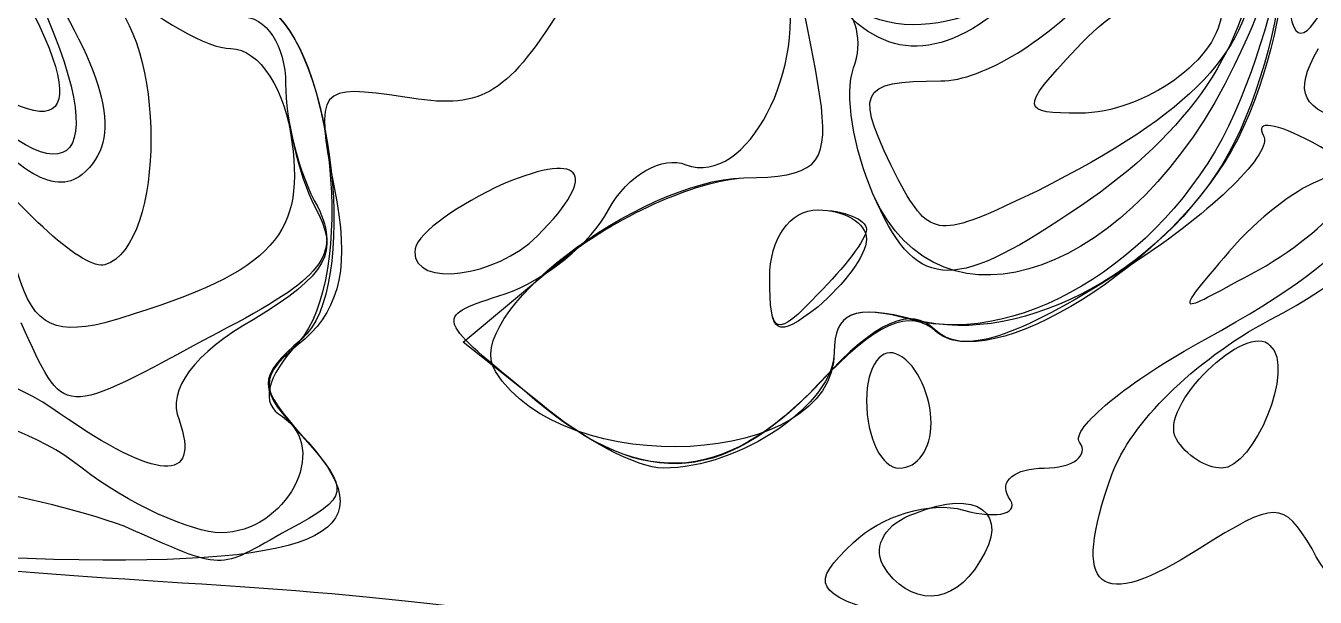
# Model space of a CAD drawing. Extents: x 0 to 1.2, y 0.01 to 1.31.
# Drawn here: x 0.3224 to 0.7386, y 0.4618 to 0.6463 of the extents above; entities that cross this region are included whole.
import ezdxf

# ---------------------------------------------------------------- set-up
doc = ezdxf.new("R2010")
doc.units = 0
doc.header["$MEASUREMENT"] = 0
doc.layers.get('0').update_dxf_attribs({"linetype": 'CONTINUOUS'})

msp = doc.modelspace()

# ---------------------------------------------------------------- linework, layer by layer
at = {"color": 252}
for p, q in [((0.66146, 0.63889), (0.66146, 0.63889)), ((0.60417, 0.59619), (0.60417, 0.59619)), ((0.59581, 0.59201), (0.59581, 0.59201)), ((0.5625, 0.56494), (0.5625, 0.56494))]:
    msp.add_line(p, q, dxfattribs=at)
at = {"color": 37}
for p, q in [((0.59581, 0.59201), (0.59581, 0.59201)), ((0.5625, 0.56494), (0.5625, 0.56494)), ((0.33333, 0.52116), (0.33333, 0.52116)), ((0.33333, 0.52116), (0.33333, 0.52116))]:
    msp.add_line(p, q, dxfattribs=at)
at = {"color": 250}
for p, q in [((0.48752, 0.57845), (0.48752, 0.57845)), ((0.48752, 0.57845), (0.48752, 0.57845)), ((0.48752, 0.57845), (0.48752, 0.57845)), ((0.48752, 0.57845), (0.48752, 0.57845)), ((0.61458, 0.51807), (0.61458, 0.51807)), ((0.61458, 0.51807), (0.61458, 0.51807))]:
    msp.add_line(p, q, dxfattribs=at)
at = {"color": 39}
for p, q in [((0.46354, 0.54411), (0.49479, 0.57015)), ((0.48855, 0.52431), (0.46354, 0.54411)), ((0.35417, 0.4847), (0.35417, 0.4847)), ((0.59896, 0.47222), (0.59896, 0.47222))]:
    msp.add_line(p, q, dxfattribs=at)
at = {"color": 27}
msp.add_line((0.33333, 0.52116), (0.33333, 0.52116), dxfattribs=at)
at = {"color": 251}
for p, q in [((0.69374, 0.51286), (0.69374, 0.51286)), ((0.3406, 0.50347), (0.3406, 0.50347))]:
    msp.add_line(p, q, dxfattribs=at)
at = {"color": 8}
msp.add_line((0.35417, 0.4847), (0.35417, 0.4847), dxfattribs=at)
at = {"color": 29}
msp.add_line((0.32292, 0.47428), (0.24479, 0.47743), dxfattribs=at)
at = {"color": 39}
for points in [[(0.71457, 0.71181), (0.73438, 0.71181), (0.73334, 0.65137), (0.71251, 0.60867)], [(0.57916, 0.62012), (0.57292, 0.6639), (0.56044, 0.70139), (0.55105, 0.70139)], [(0.40001, 0.65245), (0.42188, 0.63889), (0.43023, 0.56076), (0.41146, 0.54514)], [(0.75103, 0.61491), (0.73438, 0.61909), (0.73123, 0.62429), (0.73958, 0.63889)], [(0.55414, 0.59722), (0.57709, 0.59722), (0.58127, 0.6014), (0.57916, 0.62012)], [(0.72396, 0.55138), (0.77083, 0.57536), (0.7844, 0.60661), (0.75103, 0.61491)], [(0.71251, 0.60867), (0.69271, 0.56912), (0.6448, 0.54199), (0.60938, 0.55138)], [(0.49479, 0.57015), (0.51248, 0.58474), (0.53852, 0.59619), (0.55414, 0.59722)], [(0.60938, 0.55138), (0.58957, 0.55659), (0.58333, 0.55349), (0.58333, 0.54096)], [(0.67291, 0.50141), (0.67914, 0.51807), (0.69895, 0.53787), (0.72396, 0.55138)], [(0.41146, 0.54514), (0.39686, 0.53266), (0.39686, 0.52951), (0.41249, 0.51286)], [(0.58333, 0.54096), (0.58333, 0.52431), (0.55311, 0.50347), (0.5281, 0.50347)], [(0.5281, 0.50347), (0.5198, 0.50347), (0.50206, 0.51286), (0.48855, 0.52431)], [(0.41249, 0.51286), (0.42708, 0.4962), (0.42708, 0.49409), (0.40728, 0.48367)], [(0.70106, 0.47743), (0.66873, 0.4566), (0.6594, 0.46387), (0.67291, 0.50141)], [(0.35417, 0.4847), (0.33957, 0.48991), (0.31565, 0.4962), (0.29894, 0.49723)], [(0.60938, 0.48888), (0.62918, 0.49723), (0.64062, 0.48888), (0.63021, 0.47325)], [(0.73752, 0.47743), (0.72814, 0.49306), (0.72602, 0.49306), (0.70106, 0.47743)], [(0.76042, 0.49202), (0.74897, 0.46495), (0.74479, 0.46284), (0.73752, 0.47743)], [(0.59896, 0.47222), (0.59581, 0.47846), (0.59999, 0.48579), (0.60938, 0.48888)], [(0.40728, 0.48367), (0.38336, 0.47016), (0.38748, 0.47016), (0.35417, 0.4847)], [(0.63021, 0.47325), (0.62185, 0.45866), (0.60731, 0.45866), (0.59896, 0.47222)]]:
    msp.add_open_spline(points, degree=3, dxfattribs=at)
at = {"color": 251}
for points in [[(0.71457, 0.71181), (0.73438, 0.71181), (0.73334, 0.66596), (0.71251, 0.61806)], [(0.57916, 0.62012), (0.57292, 0.6639), (0.56044, 0.70139), (0.55105, 0.70139)], [(0.40001, 0.65245), (0.42188, 0.63889), (0.42914, 0.56494), (0.41043, 0.54411)], [(0.55414, 0.59722), (0.57709, 0.59722), (0.58127, 0.6014), (0.57916, 0.62012)], [(0.71251, 0.61806), (0.69271, 0.57324), (0.6448, 0.54199), (0.60834, 0.55138)], [(0.47396, 0.53472), (0.46251, 0.55241), (0.5198, 0.59619), (0.55414, 0.59722)], [(0.60834, 0.55138), (0.58957, 0.55659), (0.58333, 0.55349), (0.58333, 0.54096)], [(0.69374, 0.51286), (0.6875, 0.52328), (0.71669, 0.55138), (0.72396, 0.54308)], [(0.41043, 0.54411), (0.40001, 0.53266), (0.39789, 0.52431), (0.40522, 0.52013)], [(0.72396, 0.54308), (0.73231, 0.53575), (0.71875, 0.50347), (0.70833, 0.50347)], [(0.58333, 0.54096), (0.58333, 0.50347), (0.49582, 0.49929), (0.47396, 0.53472)], [(0.3406, 0.50347), (0.32606, 0.51492), (0.30729, 0.52116), (0.29791, 0.51807)], [(0.40522, 0.52013), (0.42084, 0.50971), (0.40625, 0.48264), (0.38542, 0.48264)], [(0.70833, 0.50347), (0.70312, 0.50347), (0.69689, 0.50765), (0.69374, 0.51286)], [(0.38542, 0.48264), (0.37603, 0.48264), (0.3552, 0.49202), (0.3406, 0.50347)]]:
    msp.add_open_spline(points, degree=3, dxfattribs=at)
at = {"color": 8}
for points in [[(0.71457, 0.71181), (0.73438, 0.71181), (0.73438, 0.65137), (0.71354, 0.6097)], [(0.53543, 0.6014), (0.55523, 0.59408), (0.57498, 0.63265), (0.56771, 0.66287)], [(0.49479, 0.65137), (0.47711, 0.62326), (0.46875, 0.61909), (0.44477, 0.62326)], [(0.44477, 0.62326), (0.41667, 0.62744), (0.41564, 0.62641), (0.42188, 0.59408)], [(0.71354, 0.6097), (0.69374, 0.57015), (0.63227, 0.53158), (0.61561, 0.54829)], [(0.51042, 0.58681), (0.51666, 0.59825), (0.5281, 0.60449), (0.53543, 0.6014)], [(0.42188, 0.59408), (0.42708, 0.56912), (0.42394, 0.55556), (0.41249, 0.54514)], [(0.47711, 0.55973), (0.48958, 0.56391), (0.50521, 0.57639), (0.51042, 0.58681)], [(0.48334, 0.52848), (0.45416, 0.55241), (0.45416, 0.55241), (0.47711, 0.55973)], [(0.61561, 0.54829), (0.60834, 0.55556), (0.5969, 0.55138), (0.57916, 0.53158)], [(0.41249, 0.54514), (0.39686, 0.53266), (0.39686, 0.53054), (0.41249, 0.51286)], [(0.57916, 0.53158), (0.54688, 0.49723), (0.5198, 0.4962), (0.48334, 0.52848)], [(0.41249, 0.51286), (0.42708, 0.4962), (0.42708, 0.49409), (0.40728, 0.48367)], [(0.35417, 0.4847), (0.33957, 0.48991), (0.31565, 0.4962), (0.29894, 0.49723)], [(0.40728, 0.48367), (0.38336, 0.47016), (0.38748, 0.47016), (0.35417, 0.4847)]]:
    msp.add_open_spline(points, degree=3, dxfattribs=at)
at = {"color": 37}
for points in [[(0.68647, 0.7066), (0.72917, 0.69721), (0.73541, 0.68056), (0.71251, 0.63368)], [(0.58957, 0.63265), (0.59272, 0.64095), (0.5906, 0.65034), (0.58436, 0.65451)], [(0.39166, 0.64931), (0.40001, 0.64931), (0.40625, 0.63992), (0.40625, 0.62744)], [(0.39166, 0.64931), (0.40001, 0.64931), (0.40625, 0.63992), (0.40625, 0.62744)], [(0.59581, 0.59201), (0.58957, 0.60661), (0.58648, 0.62429), (0.58957, 0.63265)], [(0.71251, 0.63368), (0.68023, 0.56597), (0.61773, 0.54308), (0.59581, 0.59201)], [(0.40625, 0.62744), (0.40625, 0.61599), (0.41043, 0.59825), (0.41564, 0.58784)], [(0.40625, 0.62744), (0.40625, 0.61599), (0.41043, 0.59825), (0.41564, 0.58784)], [(0.41564, 0.58784), (0.42394, 0.57324), (0.41981, 0.56597), (0.39583, 0.55138)], [(0.41564, 0.58784), (0.42394, 0.57324), (0.41981, 0.56597), (0.39583, 0.55138)], [(0.5625, 0.56494), (0.5625, 0.57742), (0.56874, 0.58681), (0.57812, 0.58681)], [(0.57812, 0.58681), (0.58648, 0.58681), (0.59375, 0.58263), (0.59375, 0.57742)], [(0.59375, 0.57742), (0.59375, 0.57221), (0.58648, 0.56283), (0.57812, 0.55556)], [(0.57812, 0.55556), (0.56456, 0.54514), (0.5625, 0.54617), (0.5625, 0.56494)], [(0.39583, 0.55138), (0.37706, 0.54096), (0.36773, 0.52848), (0.37185, 0.5191)], [(0.39583, 0.55138), (0.37706, 0.54096), (0.36773, 0.52848), (0.37185, 0.5191)], [(0.33333, 0.52116), (0.31874, 0.53158), (0.29894, 0.53787), (0.28961, 0.53678)], [(0.33333, 0.52116), (0.31874, 0.53158), (0.29894, 0.53787), (0.28961, 0.53678)], [(0.37185, 0.5191), (0.37918, 0.49826), (0.36458, 0.49929), (0.33333, 0.52116)], [(0.37185, 0.5191), (0.37918, 0.49826), (0.36458, 0.49929), (0.33333, 0.52116)]]:
    msp.add_open_spline(points, degree=3, dxfattribs=at)
at = {"color": 252}
for points in [[(0.65522, 0.68473), (0.65625, 0.65766), (0.61561, 0.63683), (0.5906, 0.65137)], [(0.71978, 0.67014), (0.7156, 0.63683), (0.69586, 0.6097), (0.6594, 0.58578)], [(0.71875, 0.66699), (0.71875, 0.63889), (0.69895, 0.61806), (0.64898, 0.59304)], [(0.66146, 0.63889), (0.68023, 0.65972), (0.70833, 0.66699), (0.70833, 0.65137)], [(0.35211, 0.65972), (0.36458, 0.64828), (0.38124, 0.63889), (0.38856, 0.63889)], [(0.64583, 0.65972), (0.62082, 0.63471), (0.60102, 0.63368), (0.58436, 0.65348)], [(0.61773, 0.62847), (0.63124, 0.62847), (0.6531, 0.64204), (0.66873, 0.65972)], [(0.34793, 0.65658), (0.36773, 0.64204), (0.36773, 0.57536), (0.34793, 0.56912)], [(0.58957, 0.63265), (0.59272, 0.64095), (0.5906, 0.65034), (0.58436, 0.65451)], [(0.39166, 0.64931), (0.40001, 0.64931), (0.40625, 0.63992), (0.40625, 0.62744)], [(0.70833, 0.65137), (0.70833, 0.63574), (0.68332, 0.61806), (0.66249, 0.61806)], [(0.38856, 0.63889), (0.39789, 0.63889), (0.40625, 0.62533), (0.40831, 0.60867)], [(0.66249, 0.61806), (0.64377, 0.61806), (0.64269, 0.61909), (0.66146, 0.63889)], [(0.59581, 0.59201), (0.58957, 0.60661), (0.58648, 0.62429), (0.58957, 0.63265)], [(0.60417, 0.59619), (0.58957, 0.62533), (0.5906, 0.62847), (0.61773, 0.62847)], [(0.40625, 0.62744), (0.40625, 0.61599), (0.41043, 0.59825), (0.41667, 0.58784)], [(0.34793, 0.56912), (0.34169, 0.567), (0.32086, 0.58578), (0.30105, 0.61079)], [(0.40831, 0.60867), (0.41249, 0.57742), (0.40104, 0.56597), (0.34793, 0.55035)], [(0.64898, 0.59304), (0.61664, 0.57742), (0.61458, 0.57742), (0.60417, 0.59619)], [(0.6594, 0.58578), (0.62082, 0.55973), (0.60938, 0.56076), (0.59581, 0.59201)], [(0.41667, 0.58784), (0.42394, 0.57221), (0.41873, 0.56494), (0.38439, 0.5472)], [(0.5625, 0.56494), (0.5625, 0.57742), (0.56874, 0.58681), (0.57812, 0.58681)], [(0.57812, 0.58681), (0.58648, 0.58681), (0.59375, 0.58366), (0.59375, 0.58057)], [(0.59375, 0.58057), (0.59375, 0.57742), (0.58648, 0.56803), (0.57812, 0.55973)], [(0.34793, 0.55035), (0.33019, 0.54617), (0.32395, 0.55035), (0.31874, 0.57015)], [(0.57812, 0.55973), (0.56456, 0.54514), (0.5625, 0.54617), (0.5625, 0.56494)], [(0.38439, 0.5472), (0.3323, 0.5191), (0.33539, 0.5191), (0.32086, 0.55035)]]:
    msp.add_open_spline(points, degree=3, dxfattribs=at)
at = {"color": 253}
msp.add_open_spline([(0.3125, 0.6722), (0.34581, 0.61806), (0.33854, 0.60243), (0.29481, 0.63683)], degree=3, dxfattribs=at)
at = {"color": 29}
for points in [[(0.72917, 0.6722), (0.72917, 0.6441), (0.73231, 0.63786), (0.73958, 0.64931)], [(0.53543, 0.6014), (0.55523, 0.59408), (0.57498, 0.63265), (0.56771, 0.66287)], [(0.49479, 0.65137), (0.47711, 0.62326), (0.46875, 0.61909), (0.44477, 0.62326)], [(0.44477, 0.62326), (0.41667, 0.62744), (0.41564, 0.62641), (0.42188, 0.59408)], [(0.73752, 0.60867), (0.72602, 0.61491), (0.71875, 0.61599), (0.7219, 0.61079)], [(0.7219, 0.61079), (0.72499, 0.60558), (0.70627, 0.58681), (0.67914, 0.56912)], [(0.70312, 0.54514), (0.75836, 0.57536), (0.76769, 0.59304), (0.73752, 0.60867)], [(0.51042, 0.58681), (0.51666, 0.59825), (0.5281, 0.60449), (0.53543, 0.6014)], [(0.42188, 0.59408), (0.42708, 0.56912), (0.42394, 0.55556), (0.41249, 0.54514)], [(0.47711, 0.55973), (0.48958, 0.56391), (0.50521, 0.57639), (0.51042, 0.58681)], [(0.67914, 0.56912), (0.64377, 0.54617), (0.62603, 0.53993), (0.61664, 0.5472)], [(0.48334, 0.52848), (0.45416, 0.55241), (0.45416, 0.55241), (0.47711, 0.55973)], [(0.61664, 0.5472), (0.60731, 0.55556), (0.5969, 0.55035), (0.57812, 0.53054)], [(0.41249, 0.54514), (0.39686, 0.53266), (0.39686, 0.52951), (0.41352, 0.51183)], [(0.66249, 0.51183), (0.6594, 0.51595), (0.67811, 0.53158), (0.70312, 0.54514)], [(0.57812, 0.53054), (0.54688, 0.49723), (0.5198, 0.4962), (0.48334, 0.52848)], [(0.41352, 0.51183), (0.44065, 0.48161), (0.41564, 0.47119), (0.32292, 0.47428)], [(0.65104, 0.50347), (0.66043, 0.50347), (0.66564, 0.50765), (0.66249, 0.51183)], [(0.63959, 0.49409), (0.63645, 0.49929), (0.64166, 0.50347), (0.65104, 0.50347)], [(0.58957, 0.47949), (0.59793, 0.48785), (0.61458, 0.49306), (0.625, 0.48991)], [(0.625, 0.48991), (0.63645, 0.48682), (0.64377, 0.48888), (0.63959, 0.49409)], [(0.60211, 0.45557), (0.57709, 0.46284), (0.57498, 0.46598), (0.58957, 0.47949)]]:
    msp.add_open_spline(points, degree=3, dxfattribs=at)
at = {"color": 9}
for points in [[(0.32498, 0.66699), (0.34896, 0.6295), (0.35417, 0.6097), (0.3406, 0.59825)], [(0.32189, 0.66493), (0.35314, 0.60243), (0.33854, 0.58474), (0.29584, 0.63053)], [(0.3406, 0.59825), (0.33127, 0.59098), (0.31874, 0.59928), (0.29584, 0.62641)]]:
    msp.add_open_spline(points, degree=3, dxfattribs=at)
at = {"color": 47}
for points in [[(0.35211, 0.65972), (0.36458, 0.64828), (0.38124, 0.63889), (0.38856, 0.63889)], [(0.38856, 0.63889), (0.39789, 0.63889), (0.40625, 0.62533), (0.40831, 0.60867)], [(0.40831, 0.60867), (0.41249, 0.57742), (0.40104, 0.56597), (0.34793, 0.55035)], [(0.34793, 0.55035), (0.33019, 0.54617), (0.32395, 0.55035), (0.31874, 0.57015)]]:
    msp.add_open_spline(points, degree=3, dxfattribs=at)
at = {"color": 25}
for points in [[(0.35211, 0.65972), (0.36458, 0.64828), (0.38124, 0.63889), (0.38856, 0.63889)], [(0.38856, 0.63889), (0.39789, 0.63889), (0.40625, 0.62533), (0.40831, 0.60867)], [(0.40831, 0.60867), (0.41249, 0.57742), (0.40104, 0.56597), (0.34793, 0.55035)], [(0.34793, 0.55035), (0.33019, 0.54617), (0.32395, 0.55035), (0.31874, 0.57015)]]:
    msp.add_open_spline(points, degree=3, dxfattribs=at)
at = {"color": 35}
for points in [[(0.34793, 0.65658), (0.36773, 0.64204), (0.36773, 0.57536), (0.34793, 0.56912)], [(0.34793, 0.56912), (0.34169, 0.567), (0.32086, 0.58578), (0.30105, 0.61079)]]:
    msp.add_open_spline(points, degree=3, dxfattribs=at)
at = {"color": 27}
for points in [[(0.39166, 0.64931), (0.40001, 0.64931), (0.40625, 0.63992), (0.40625, 0.62744)], [(0.40625, 0.62744), (0.40625, 0.61599), (0.41043, 0.59825), (0.41564, 0.58784)], [(0.41564, 0.58784), (0.42394, 0.57324), (0.41981, 0.56597), (0.39583, 0.55138)], [(0.39583, 0.55138), (0.37706, 0.54096), (0.36773, 0.52848), (0.37185, 0.5191)], [(0.33333, 0.52116), (0.31874, 0.53158), (0.29894, 0.53787), (0.28961, 0.53678)], [(0.37185, 0.5191), (0.37918, 0.49826), (0.36458, 0.49929), (0.33333, 0.52116)]]:
    msp.add_open_spline(points, degree=3, dxfattribs=at)
at = {"color": 250}
for points in [[(0.48752, 0.57845), (0.50836, 0.59928), (0.50206, 0.60661), (0.47396, 0.59408)], [(0.48752, 0.57845), (0.50836, 0.59928), (0.50206, 0.60661), (0.47396, 0.59408)], [(0.48752, 0.57845), (0.50836, 0.59928), (0.50206, 0.60661), (0.47396, 0.59408)], [(0.48752, 0.57845), (0.50836, 0.59928), (0.50206, 0.60661), (0.47396, 0.59408)], [(0.74479, 0.58681), (0.75727, 0.60661), (0.73231, 0.59722), (0.71251, 0.57536)], [(0.74479, 0.58681), (0.75727, 0.60661), (0.73231, 0.59722), (0.71251, 0.57536)], [(0.47396, 0.59408), (0.45936, 0.58681), (0.44792, 0.57845), (0.44792, 0.57324)], [(0.47396, 0.59408), (0.45936, 0.58681), (0.44792, 0.57845), (0.44792, 0.57324)], [(0.47396, 0.59408), (0.45936, 0.58681), (0.44792, 0.57845), (0.44792, 0.57324)], [(0.47396, 0.59408), (0.45936, 0.58681), (0.44792, 0.57845), (0.44792, 0.57324)], [(0.7156, 0.56494), (0.72814, 0.57118), (0.74164, 0.5816), (0.74479, 0.58681)], [(0.7156, 0.56494), (0.72814, 0.57118), (0.74164, 0.5816), (0.74479, 0.58681)], [(0.44792, 0.57324), (0.44792, 0.56179), (0.47396, 0.56494), (0.48752, 0.57845)], [(0.44792, 0.57324), (0.44792, 0.56179), (0.47396, 0.56494), (0.48752, 0.57845)], [(0.44792, 0.57324), (0.44792, 0.56179), (0.47396, 0.56494), (0.48752, 0.57845)], [(0.44792, 0.57324), (0.44792, 0.56179), (0.47396, 0.56494), (0.48752, 0.57845)], [(0.71251, 0.57536), (0.69271, 0.55241), (0.69271, 0.55241), (0.7156, 0.56494)], [(0.71251, 0.57536), (0.69271, 0.55241), (0.69271, 0.55241), (0.7156, 0.56494)], [(0.60417, 0.53993), (0.59896, 0.54308), (0.59375, 0.53678), (0.59375, 0.52534)], [(0.60417, 0.53993), (0.59896, 0.54308), (0.59375, 0.53678), (0.59375, 0.52534)], [(0.61458, 0.51807), (0.61458, 0.52637), (0.61041, 0.53678), (0.60417, 0.53993)], [(0.61458, 0.51807), (0.61458, 0.52637), (0.61041, 0.53678), (0.60417, 0.53993)], [(0.59375, 0.52534), (0.59375, 0.51286), (0.59896, 0.50347), (0.60417, 0.50347)], [(0.59375, 0.52534), (0.59375, 0.51286), (0.59896, 0.50347), (0.60417, 0.50347)], [(0.60417, 0.50347), (0.61041, 0.50347), (0.61458, 0.50971), (0.61458, 0.51807)], [(0.60417, 0.50347), (0.61041, 0.50347), (0.61458, 0.50971), (0.61458, 0.51807)], [(0.37918, 0.46598), (0.31147, 0.47016), (0.25315, 0.47537), (0.24794, 0.47846)], [(0.37918, 0.46598), (0.31147, 0.47016), (0.25315, 0.47537), (0.24794, 0.47846)], [(0.50624, 0.44933), (0.50315, 0.45454), (0.44586, 0.46181), (0.37918, 0.46598)], [(0.50624, 0.44933), (0.50315, 0.45454), (0.44586, 0.46181), (0.37918, 0.46598)]]:
    msp.add_open_spline(points, degree=3, dxfattribs=at)

doc.saveas('drawing.dxf')
